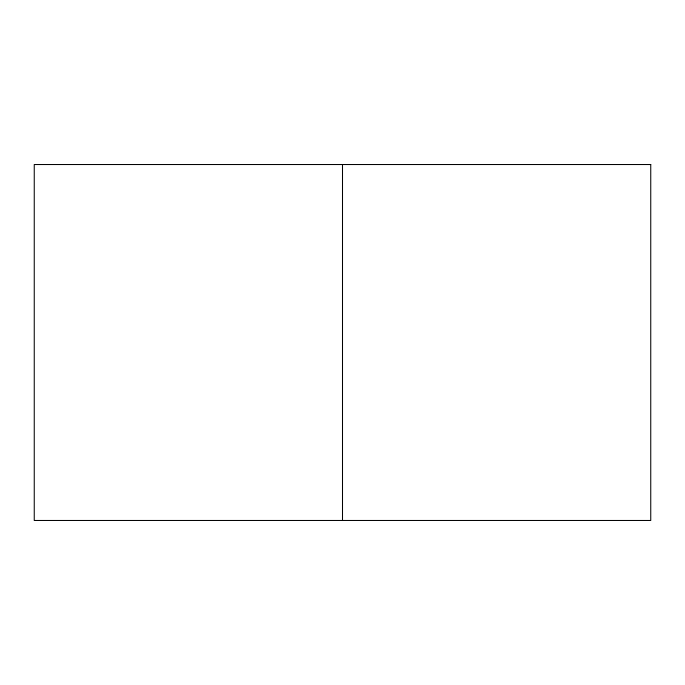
<?xml version="1.0" encoding="UTF-8"?>
<svg xmlns="http://www.w3.org/2000/svg" width="685" height="685" viewBox="0 0 685 685"><rect width="100%" height="100%" fill="white"/><g stroke="black" fill="none" stroke-linecap="round" stroke-linejoin="round"><path stroke-width="1.03" d="M342.5 164.528L342.5 520.472M650.75 164.528L34.25 164.528L34.25 520.472L650.75 520.472L650.75 164.528"/></g></svg>
